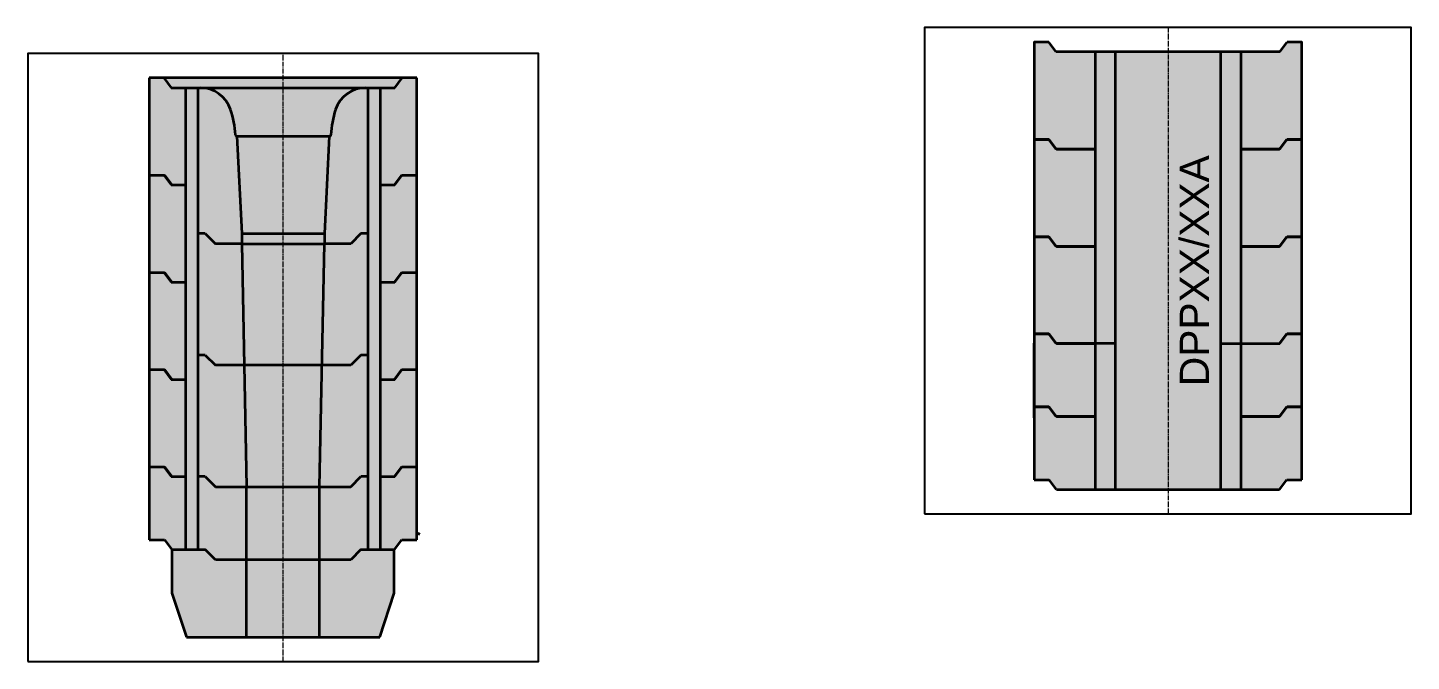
# Model space of a CAD drawing. Header units: millimetres. Extents: x 0 to 66028, y -12917 to 11698.
# Drawn here: x 36902 to 39746, y -10566 to -9263 of the extents above; entities that cross this region are included whole.
import ezdxf
from ezdxf.enums import TextEntityAlignment as Align

# ---------------------------------------------------------------- set-up
doc = ezdxf.new("R2010")
doc.units = ezdxf.units.MM
doc.linetypes.add('AM_DIN_G_W050', pattern=[13.75, 9.75, -1.5, 1, -1.5])
doc.layers.add('AM_VIEWS', color=1, linetype='Continuous', lineweight=25, plot=False)
for name, color, linetype, lineweight, true_color in [('DPP PURGING PLUGS', 7, 'Continuous', 25, 0xff7fff), ('DPP RAMMING MIX - LP', 7, 'Continuous', 25, 0x5f007f), ('DPP RAMMING MIX - UP', 7, 'Continuous', 25, 0x7f003f), ('DPP SURROUNDING BRICKS', 7, 'Continuous', 25, 0xbf7fff), ('OLIVIA FILL', 7, 'Continuous', 25, 0x7fffbf), ('TAPHOLE ANNULAR GAP MIX', 2, 'Continuous', 25, 0xffff00), ('TAPHOLE SET', 7, 'Continuous', 25, 0x7f5f3f), ('TAPHOLE SURROUNDING BRICKS', 7, 'Continuous', 25, 0x5291a5)]:
    doc.layers.add(name, color=color, linetype=linetype, lineweight=lineweight, true_color=true_color)
doc.layers.add('Kontur_035', color=2, linetype='Continuous', lineweight=35)
doc.layers.add('Mitte_018', color=4, linetype='AM_DIN_G_W050', lineweight=18)
doc.layers.add('Text_2', color=3, linetype='Continuous')
doc.styles.get("Standard").update_dxf_attribs({"font": 'arial.ttf'})

msp = doc.modelspace()

# ---------------------------------------------------------------- hatches: boundary and pattern name
at = {"layer": 'DPP PURGING PLUGS'}
h = msp.add_hatch(color=256, dxfattribs=at)
h.dxf.hatch_style = 1
h.paths.add_polyline_path([(39245.6, -9312.8), (39137.1, -9312.8), (39137.1, -10212.8), (39233.2, -10212.9), (39245.6, -10212.9)])
h.paths.add_polyline_path([(39353.9, -9312.8), (39245.6, -9312.8), (39245.6, -10212.8), (39353.1, -10212.8), (39353.9, -10212.8)])
at = {"layer": 'DPP RAMMING MIX - LP'}
h = msp.add_hatch(color=256, dxfattribs=at)
h.dxf.hatch_style = 1
h.paths.add_polyline_path([(39395.6, -9912.8), (39354, -9912.8), (39353.9, -10212.8), (39395.6, -10212.8), (39395.6, -10062.8)])
h.paths.add_polyline_path([(39137.1, -9912.8), (39095.6, -9912.8), (39095.6, -10062.8), (39095.6, -10212.8), (39137.1, -10212.8)])
at = {"layer": 'DPP RAMMING MIX - UP'}
h = msp.add_hatch(color=256, dxfattribs=at)
h.dxf.hatch_style = 1
h.paths.add_polyline_path([(39137.1, -9312.8), (39095.6, -9312.8), (39095.6, -9512.8), (39095.6, -9712.8), (39095.6, -9912.8), (39137.1, -9912.8)])
h.paths.add_polyline_path([(39395.6, -9512.8), (39395.6, -9312.8), (39353.9, -9312.8), (39354, -9912.8), (39395.6, -9912.8), (39395.6, -9712.8)])
at = {"layer": 'DPP SURROUNDING BRICKS'}
h = msp.add_hatch(color=256, dxfattribs=at)
h.dxf.hatch_style = 1
h.paths.add_polyline_path([(39095.6, -10062.8), (39015.6, -10062.8), (39000.6, -10042.8), (38970.6, -10042.8), (38970.6, -10192.8), (39001.6, -10192.8), (39016.6, -10212.8), (39095.6, -10212.8)])
h.paths.add_polyline_path([(39095.6, -9912.8), (39015.6, -9912.8), (39000.6, -9892.8), (38970.6, -9892.8), (38970.6, -10042.8), (39001.6, -10042.8), (39016.6, -10062.8), (39095.6, -10062.8)])
h.paths.add_polyline_path([(39095.6, -9712.8), (39016.6, -9712.8), (39015.6, -9712.8), (39000.6, -9692.8), (38970.6, -9692.8), (38970.6, -9892.8), (39001.6, -9892.8), (39016.6, -9912.8), (39095.6, -9912.8)])
h.paths.add_polyline_path([(39095.6, -9512.8), (39016.6, -9512.8), (39015.6, -9512.8), (39000.6, -9492.8), (38970.6, -9492.8), (38970.6, -9692.8), (39001.6, -9692.8), (39016.6, -9712.8), (39095.6, -9712.8)])
h.paths.add_polyline_path([(39095.6, -9312.8), (39015.6, -9312.8), (39000.6, -9292.8), (38970.6, -9292.8), (38970.6, -9492.8), (39001.6, -9492.8), (39016.6, -9512.8), (39095.6, -9512.8)])
h.paths.add_polyline_path([(39520.6, -9292.8), (39490.6, -9292.8), (39475.6, -9312.8), (39395.6, -9312.8), (39395.6, -9512.8), (39474.6, -9512.8), (39489.6, -9492.8), (39520.6, -9492.8)])
h.paths.add_polyline_path([(39520.6, -9492.8), (39490.6, -9492.8), (39475.6, -9512.8), (39474.6, -9512.8), (39395.6, -9512.8), (39395.6, -9712.8), (39474.6, -9712.8), (39489.6, -9692.8), (39520.6, -9692.8)])
h.paths.add_polyline_path([(39520.6, -9692.8), (39490.6, -9692.8), (39475.6, -9712.8), (39474.6, -9712.8), (39395.6, -9712.8), (39395.6, -9912.8), (39474.6, -9912.8), (39489.6, -9892.8), (39520.6, -9892.8), (39520.6, -9816.9)])
h.paths.add_polyline_path([(39520.6, -9892.8), (39490.6, -9892.8), (39475.6, -9912.8), (39395.6, -9912.8), (39395.6, -10062.8), (39474.6, -10062.8), (39489.6, -10042.8), (39520.6, -10042.8)])
h.paths.add_polyline_path([(39520.6, -10042.8), (39490.6, -10042.8), (39475.6, -10062.8), (39395.6, -10062.8), (39395.6, -10212.8), (39474.6, -10212.8), (39489.6, -10192.8), (39520.6, -10192.8)])
at = {"layer": 'OLIVIA FILL'}
h = msp.add_hatch(color=256, dxfattribs=at)
h.paths.add_polyline_path([(37426.7, -9366.3), (37181.7, -9366.3), (37196.7, -9386.3), (37251.7, -9386.3), (37256.5, -9386.3), (37426.7, -9386.3)])
h.paths.add_polyline_path([(37671.7, -9366.3), (37426.7, -9366.3), (37426.7, -9386.3), (37596.8, -9386.3), (37601.7, -9386.3), (37656.7, -9386.3)])
h.paths.add_polyline_path([(37596.8, -9386.3), (37426.7, -9386.3), (37426.7, -9486.3), (37522, -9486.3, 0.385242), (37524.8, -9483.4, -0.068358), (37534.7, -9431.1, -0.322799)])
h.paths.add_polyline_path([(37426.7, -9386.3), (37256.5, -9386.3, -0.322799), (37318.7, -9431.1, -0.06874), (37328.5, -9483.4, 0.385242), (37331.4, -9486.3), (37426.7, -9486.3)])
h.paths.add_polyline_path([(37426.7, -9486.3), (37331.7, -9486.3), (37341.7, -9686.3), (37426.7, -9686.3)])
h.paths.add_polyline_path([(37521.7, -9486.3), (37426.7, -9486.3), (37426.7, -9686.3), (37511.7, -9686.3)])
h.paths.add_polyline_path([(37511.7, -9686.3), (37426.7, -9686.3), (37426.7, -9707.3), (37511.7, -9707.3), (37511.7, -9707.3)])
h.paths.add_polyline_path([(37426.7, -9686.3), (37341.7, -9686.3), (37341.7, -9707.3), (37426.7, -9707.3)])
h.paths.add_polyline_path([(37426.7, -9707.3), (37341.7, -9707.3), (37346.7, -9957.3), (37426.7, -9957.3)])
h.paths.add_polyline_path([(37511.7, -9707.3), (37426.7, -9707.3), (37426.7, -9957.3), (37506.7, -9957.3)])
h.paths.add_polyline_path([(37506.7, -9957.3), (37426.7, -9957.3), (37426.7, -10207.3), (37501.7, -10207.3)])
h.paths.add_polyline_path([(37426.7, -9957.3), (37346.7, -9957.3), (37351.7, -10207.3), (37426.7, -10207.3)])
h.paths.add_polyline_path([(37426.7, -10207.3), (37351.7, -10207.3), (37351.7, -10357.3), (37426.7, -10357.3)])
h.paths.add_polyline_path([(37501.7, -10207.3), (37426.7, -10207.3), (37426.7, -10357.3), (37501.7, -10357.3)])
h.paths.add_polyline_path([(37501.7, -10357.3), (37426.7, -10357.3), (37426.7, -10516.3), (37501.7, -10516.3)])
h.paths.add_polyline_path([(37426.7, -10357.3), (37351.7, -10357.3), (37351.7, -10516.3), (37426.7, -10516.3)])
at = {"layer": 'TAPHOLE ANNULAR GAP MIX'}
h = msp.add_hatch(color=256, dxfattribs=at)
h.dxf.hatch_style = 1
h.paths.add_polyline_path([(37251.7, -9686.3), (37251.7, -9386.3), (37226.7, -9386.3), (37226.7, -9586.3), (37226.7, -9786.3), (37226.7, -9986.3), (37226.7, -10186.3), (37226.7, -10336.3), (37251.7, -10336.3), (37251.7, -10186.3), (37251.7, -9936.3)])
h.paths.add_polyline_path([(37626.7, -9586.3), (37626.7, -9386.3), (37601.7, -9386.3), (37601.7, -9686.3), (37601.7, -9936.3), (37601.7, -10186.3), (37601.7, -10336.3), (37626.7, -10336.3), (37626.7, -10186.3), (37626.7, -9986.3), (37626.7, -9786.3)])
at = {"layer": 'TAPHOLE SET'}
h = msp.add_hatch(color=256, dxfattribs=at)
h.dxf.hatch_style = 2
h.paths.add_polyline_path([(37331.7, -9486.3, -0.414977), (37328.5, -9483.4, 0.069067), (37318.6, -9430.8, 0.321698), (37256.5, -9386.3), (37251.7, -9386.3), (37251.7, -9686.3), (37266.7, -9686.3), (37287.7, -9707.3), (37341.7, -9707.3), (37341.7, -9686.3)])
h.paths.add_polyline_path([(37341.7, -9707.3), (37287.7, -9707.3), (37266.7, -9686.3), (37251.7, -9686.3), (37251.7, -9936.3), (37266.7, -9936.3), (37287.7, -9957.3), (37346.7, -9957.3)])
h.paths.add_polyline_path([(37346.7, -9957.3), (37287.7, -9957.3), (37266.7, -9936.3), (37251.7, -9936.3), (37251.7, -10186.3), (37266.7, -10186.3), (37287.7, -10207.3), (37351.7, -10207.3)])
h.paths.add_polyline_path([(37351.7, -10207.3), (37287.7, -10207.3), (37266.7, -10186.3), (37251.7, -10186.3), (37251.7, -10336.3), (37266.7, -10336.3), (37287.7, -10357.3), (37351.7, -10357.3)])
h.paths.add_polyline_path([(37351.7, -10357.3), (37287.7, -10357.3), (37266.7, -10336.3), (37198.2, -10336.3), (37198.2, -10426.3), (37228.2, -10516.3), (37351.7, -10516.3)])
h.paths.add_polyline_path([(37655.2, -10426.3), (37655.2, -10336.3), (37586.7, -10336.3), (37565.7, -10357.3), (37501.7, -10357.3), (37501.7, -10516.3), (37625.2, -10516.3)])
h.paths.add_polyline_path([(37601.7, -10186.3), (37586.7, -10186.3), (37565.7, -10207.3), (37501.7, -10207.3), (37501.7, -10357.3), (37565.7, -10357.3), (37586.7, -10336.3), (37601.7, -10336.3)])
h.paths.add_polyline_path([(37601.7, -9936.3), (37586.7, -9936.3), (37565.7, -9957.3), (37506.7, -9957.3), (37501.7, -10207.3), (37565.7, -10207.3), (37586.7, -10186.3), (37601.7, -10186.3)])
h.paths.add_polyline_path([(37601.7, -9686.3), (37586.7, -9686.3), (37565.7, -9707.3), (37511.7, -9707.3), (37506.7, -9957.3), (37565.7, -9957.3), (37586.7, -9936.3), (37601.7, -9936.3)])
h.paths.add_polyline_path([(37601.7, -9386.3), (37596.8, -9386.3, 0.32233), (37534.7, -9431, 0.068497), (37524.8, -9483.4, -0.41454), (37521.7, -9486.3), (37511.7, -9686.3), (37511.7, -9707.3), (37565.7, -9707.3), (37586.7, -9686.3), (37601.7, -9686.3)])
at = {"layer": 'TAPHOLE SURROUNDING BRICKS'}
h = msp.add_hatch(color=256, dxfattribs=at)
h.paths.add_polyline_path([(37226.7, -10186.3), (37197.7, -10186.3), (37196.7, -10186.3), (37181.7, -10166.3), (37151.7, -10166.3), (37151.7, -10316.3), (37182.7, -10316.3), (37197.7, -10336.3), (37226.7, -10336.3)])
h.paths.add_polyline_path([(37226.7, -9986.3), (37197.7, -9986.3), (37196.7, -9986.3), (37181.7, -9966.3), (37151.7, -9966.3), (37151.7, -10166.3), (37182.7, -10166.3), (37197.7, -10186.3), (37226.7, -10186.3)])
h.paths.add_polyline_path([(37226.7, -9786.3), (37197.7, -9786.3), (37196.7, -9786.3), (37181.7, -9766.3), (37151.7, -9766.3), (37151.7, -9966.3), (37182.7, -9966.3), (37197.7, -9986.3), (37226.7, -9986.3)])
h.paths.add_polyline_path([(37226.7, -9586.3), (37197.7, -9586.3), (37196.7, -9586.3), (37181.7, -9566.3), (37151.7, -9566.3), (37151.7, -9766.3), (37182.7, -9766.3), (37197.7, -9786.3), (37226.7, -9786.3)])
h.paths.add_polyline_path([(37226.7, -9386.3), (37196.7, -9386.3), (37181.7, -9366.3), (37151.7, -9366.3), (37151.7, -9566.3), (37182.7, -9566.3), (37197.7, -9586.3), (37226.7, -9586.3)])
h.paths.add_polyline_path([(37701.7, -9366.3), (37671.7, -9366.3), (37656.7, -9386.3), (37626.7, -9386.3), (37626.7, -9586.3), (37655.7, -9586.3), (37670.7, -9566.3), (37701.7, -9566.3)])
h.paths.add_polyline_path([(37701.7, -9566.3), (37671.7, -9566.3), (37656.7, -9586.3), (37626.7, -9586.3), (37626.7, -9786.3), (37655.7, -9786.3), (37670.7, -9766.3), (37701.7, -9766.3)])
h.paths.add_polyline_path([(37701.7, -9766.3), (37671.7, -9766.3), (37656.7, -9786.3), (37626.7, -9786.3), (37626.7, -9986.3), (37655.7, -9986.3), (37670.7, -9966.3), (37701.7, -9966.3)])
h.paths.add_polyline_path([(37701.7, -9966.3), (37671.7, -9966.3), (37656.7, -9986.3), (37626.7, -9986.3), (37626.7, -10186.3), (37655.7, -10186.3), (37670.7, -10166.3), (37701.7, -10166.3)])
h.paths.add_polyline_path([(37701.7, -10166.3), (37671.7, -10166.3), (37656.7, -10186.3), (37626.7, -10186.3), (37626.7, -10336.3), (37655.7, -10336.3), (37670.7, -10316.3), (37701.7, -10316.3)])

# ---------------------------------------------------------------- linework, layer by layer
at = {"layer": 'AM_VIEWS'}
for points in [[(38745.4, -10262.8), (39745.7, -10262.8), (39745.7, -9262.8), (38745.4, -9262.8)], [(36901.7, -10566.3), (37951.7, -10566.3), (37951.7, -9316.3), (36901.7, -9316.3)]]:
    msp.add_lwpolyline(points, close=True, dxfattribs=at)
at = {"layer": 'Kontur_035'}
for p, q in [((39015.6, -9312.8), (39000.6, -9292.8)), ((39475.6, -9312.8), (39490.6, -9292.8)), ((39475.6, -9312.8), (39015.6, -9312.8)), ((39095.6, -9312.8), (39095.6, -10212.8)), ((39137.1, -9312.8), (39137.1, -10212.8)), ((39353.9, -10212.8), (39353.9, -9312.8)), ((39395.6, -9312.8), (39395.6, -10212.8)), ((37151.7, -9366.3), (37151.7, -10316.3)), ((37701.7, -9366.3), (37151.7, -9366.3)), ((37181.7, -9366.3), (37196.7, -9386.3)), ((37656.7, -9386.3), (37671.7, -9366.3)), ((37701.7, -10316.3), (37701.7, -9366.3)), ((37196.7, -9386.3), (37656.7, -9386.3)), ((37226.7, -10336.3), (37226.7, -9386.3)), ((37251.7, -9386.3), (37251.7, -10336.3)), ((37601.7, -10336.3), (37601.7, -9386.3)), ((37626.7, -10336.3), (37626.7, -9386.3)), ((37331.7, -9486.3), (37521.7, -9486.3)), ((37331.7, -9486.3), (37341.7, -9686.3)), ((37521.7, -9486.3), (37511.7, -9686.3)), ((38970.6, -9492.8), (39001.6, -9492.8)), ((39015.6, -9512.8), (39000.6, -9492.8)), ((39016.6, -9512.8), (39001.6, -9492.8)), ((39474.6, -9512.8), (39489.6, -9492.8)), ((39475.6, -9512.8), (39490.6, -9492.8)), ((39489.6, -9492.8), (39520.6, -9492.8)), ((39095.6, -9512.8), (39015.6, -9512.8)), ((39475.6, -9512.8), (39395.6, -9512.8)), ((37151.7, -9566.3), (37182.7, -9566.3)), ((37181.7, -9566.3), (37196.7, -9586.3)), ((37182.7, -9566.3), (37197.7, -9586.3)), ((37655.7, -9586.3), (37670.7, -9566.3)), ((37656.7, -9586.3), (37671.7, -9566.3)), ((37670.7, -9566.3), (37701.7, -9566.3)), ((37196.7, -9586.3), (37226.7, -9586.3)), ((37626.7, -9586.3), (37656.7, -9586.3)), ((37266.7, -9686.3), (37251.7, -9686.3)), ((37266.7, -9686.3), (37287.7, -9707.3)), ((37341.7, -9686.3), (37341.7, -9707.3)), ((37341.7, -9686.3), (37511.7, -9686.3)), ((37511.7, -9686.3), (37511.7, -9707.3)), ((37586.7, -9686.3), (37565.7, -9707.3)), ((37601.7, -9686.3), (37586.7, -9686.3)), ((38970.6, -9692.8), (39001.6, -9692.8)), ((39015.6, -9712.8), (39000.6, -9692.8)), ((39016.6, -9712.8), (39001.6, -9692.8)), ((39474.6, -9712.8), (39489.6, -9692.8)), ((39475.6, -9712.8), (39490.6, -9692.8)), ((39489.6, -9692.8), (39520.6, -9692.8)), ((37341.7, -9707.3), (37287.7, -9707.3)), ((37341.7, -9707.3), (37511.7, -9707.3)), ((37341.7, -9707.3), (37351.7, -10207.3)), ((37501.7, -10207.3), (37511.7, -9707.3)), ((37565.7, -9707.3), (37511.7, -9707.3)), ((39095.6, -9712.8), (39015.6, -9712.8)), ((39475.6, -9712.8), (39395.6, -9712.8)), ((37151.7, -9766.3), (37182.7, -9766.3)), ((37181.7, -9766.3), (37196.7, -9786.3)), ((37182.7, -9766.3), (37197.7, -9786.3)), ((37655.7, -9786.3), (37670.7, -9766.3)), ((37656.7, -9786.3), (37671.7, -9766.3)), ((37670.7, -9766.3), (37701.7, -9766.3)), ((37196.7, -9786.3), (37226.7, -9786.3)), ((37626.7, -9786.3), (37656.7, -9786.3)), ((39520.6, -9972.2), (39520.6, -9816.9)), ((38970.6, -9892.8), (39001.6, -9892.8)), ((39015.6, -9912.8), (39000.6, -9892.8)), ((39016.6, -9912.8), (39001.6, -9892.8)), ((39474.6, -9912.8), (39489.6, -9892.8)), ((39475.6, -9912.8), (39490.6, -9892.8)), ((39489.6, -9892.8), (39520.6, -9892.8)), ((38970.6, -10065.2), (38970.6, -9911.9)), ((39137.1, -9912.8), (39015.6, -9912.8)), ((39354, -9912.8), (39475.6, -9912.8)), ((37266.7, -9936.3), (37251.7, -9936.3)), ((37266.7, -9936.3), (37287.7, -9957.3)), ((37586.7, -9936.3), (37565.7, -9957.3)), ((37601.7, -9936.3), (37586.7, -9936.3)), ((37151.7, -9966.3), (37182.7, -9966.3)), ((37181.7, -9966.3), (37196.7, -9986.3)), ((37182.7, -9966.3), (37197.7, -9986.3)), ((37565.7, -9957.3), (37287.7, -9957.3)), ((37655.7, -9986.3), (37670.7, -9966.3)), ((37656.7, -9986.3), (37671.7, -9966.3)), ((37670.7, -9966.3), (37701.7, -9966.3)), ((37196.7, -9986.3), (37226.7, -9986.3)), ((37626.7, -9986.3), (37656.7, -9986.3)), ((38970.6, -10042.8), (39001.6, -10042.8)), ((39015.6, -10062.8), (39000.6, -10042.8)), ((39016.6, -10062.8), (39001.6, -10042.8)), ((39095.6, -10062.8), (39015.6, -10062.8)), ((39475.6, -10062.8), (39395.6, -10062.8)), ((39474.6, -10062.8), (39489.6, -10042.8)), ((39475.6, -10062.8), (39490.6, -10042.8)), ((39489.6, -10042.8), (39520.6, -10042.8)), ((37151.7, -10166.3), (37182.7, -10166.3)), ((37181.7, -10166.3), (37196.7, -10186.3)), ((37182.7, -10166.3), (37197.7, -10186.3)), ((37655.7, -10186.3), (37670.7, -10166.3)), ((37656.7, -10186.3), (37671.7, -10166.3)), ((37670.7, -10166.3), (37701.7, -10166.3)), ((37196.7, -10186.3), (37226.7, -10186.3)), ((37266.7, -10186.3), (37251.7, -10186.3)), ((37266.7, -10186.3), (37287.7, -10207.3)), ((37287.7, -10207.3), (37565.7, -10207.3)), ((37351.7, -10516.3), (37351.7, -10207.3)), ((37501.7, -10516.3), (37501.7, -10207.3)), ((37565.7, -10207.3), (37586.7, -10186.3)), ((37601.7, -10186.3), (37586.7, -10186.3)), ((37626.7, -10186.3), (37656.7, -10186.3)), ((38970.6, -10192.8), (39001.6, -10192.8)), ((39016.6, -10212.8), (39001.6, -10192.8)), ((39474.6, -10212.8), (39489.6, -10192.8)), ((39489.6, -10192.8), (39520.6, -10192.8)), ((39095.6, -10212.8), (39395.6, -10212.8)), ((37151.7, -10316.3), (37182.7, -10316.3)), ((37182.7, -10316.3), (37197.7, -10336.3)), ((37655.7, -10336.3), (37670.7, -10316.3)), ((37670.7, -10316.3), (37701.7, -10316.3)), ((37704.3, -10306.3), (37707.3, -10301.3)), ((37197.7, -10336.3), (37266.7, -10336.3)), ((37198.2, -10336.3), (37198.2, -10426.3)), ((37287.7, -10357.3), (37266.7, -10336.3)), ((37586.7, -10336.3), (37565.7, -10357.3)), ((37586.7, -10336.3), (37655.7, -10336.3)), ((37655.2, -10426.3), (37655.2, -10336.3)), ((37565.7, -10357.3), (37287.7, -10357.3)), ((37198.2, -10426.3), (37228.2, -10516.3)), ((37625.2, -10516.3), (37655.2, -10426.3)), ((37228.2, -10516.3), (37625.2, -10516.3))]:
    msp.add_line(p, q, dxfattribs=at)
for points in [[(39000.6, -9292.8), (38970.6, -9292.8), (38970.6, -9492.8)], [(39520.6, -9492.8), (39520.6, -9292.8), (39490.6, -9292.8)], [(39000.6, -9492.8), (38970.6, -9492.8), (38970.6, -9692.8)], [(39520.6, -9692.8), (39520.6, -9492.8), (39490.6, -9492.8)], [(39016.6, -9512.8), (39095.6, -9512.8)], [(39395.6, -9512.8), (39474.6, -9512.8)], [(39000.6, -9692.8), (38970.6, -9692.8), (38970.6, -9892.8)], [(39520.6, -9892.8), (39520.6, -9692.8), (39490.6, -9692.8)], [(39016.6, -9712.8), (39095.6, -9712.8)], [(39395.6, -9712.8), (39474.6, -9712.8)], [(39000.6, -9892.8), (38970.6, -9892.8), (38970.6, -10042.8)], [(39520.6, -10042.8), (39520.6, -9892.8), (39490.6, -9892.8)], [(39016.6, -9912.8), (39095.6, -9912.8)], [(39395.6, -9912.8), (39474.6, -9912.8)], [(39000.6, -10042.8), (38970.6, -10042.8), (38970.6, -10192.8)], [(39016.6, -10062.8), (39095.6, -10062.8)], [(39395.6, -10062.8), (39474.6, -10062.8)], [(39520.6, -10192.8), (39520.6, -10042.8), (39490.6, -10042.8)], [(39016.6, -10212.8), (39095.6, -10212.8)], [(39395.6, -10212.8), (39474.6, -10212.8)]]:
    msp.add_lwpolyline(points, dxfattribs=at)
for centre, radius, start, end in [((37256.5, -9451.8), 65.5, 18.4399, 90), ((37596.8, -9451.8), 65.5, 90, 161.5601), ((37134.1, -9492.9), 194.7, 2.7866, 18.5158), ((37720.4, -9493.1), 195.8, 161.5277, 177.17), ((37331.5, -9483.3), 3, 182.8624, 272.8624), ((37521.8, -9483.3), 3, 267.1376, 357.1376)]:
    msp.add_arc(centre, radius, start, end, dxfattribs=at)
at = {"layer": 'Mitte_018'}
for p, q in [((39245.6, -9262.8), (39245.6, -10262.8)), ((37426.7, -10566.3), (37426.7, -9316.3))]:
    msp.add_line(p, q, dxfattribs=at)

# ---------------------------------------------------------------- texts
at = {"layer": 'Text_2'}
msp.add_text('DPPXX/XXA', height=60, rotation=90, dxfattribs=at).set_placement((39299.7, -9762.8), align=Align.MIDDLE_CENTER)

doc.saveas('drawing.dxf')
